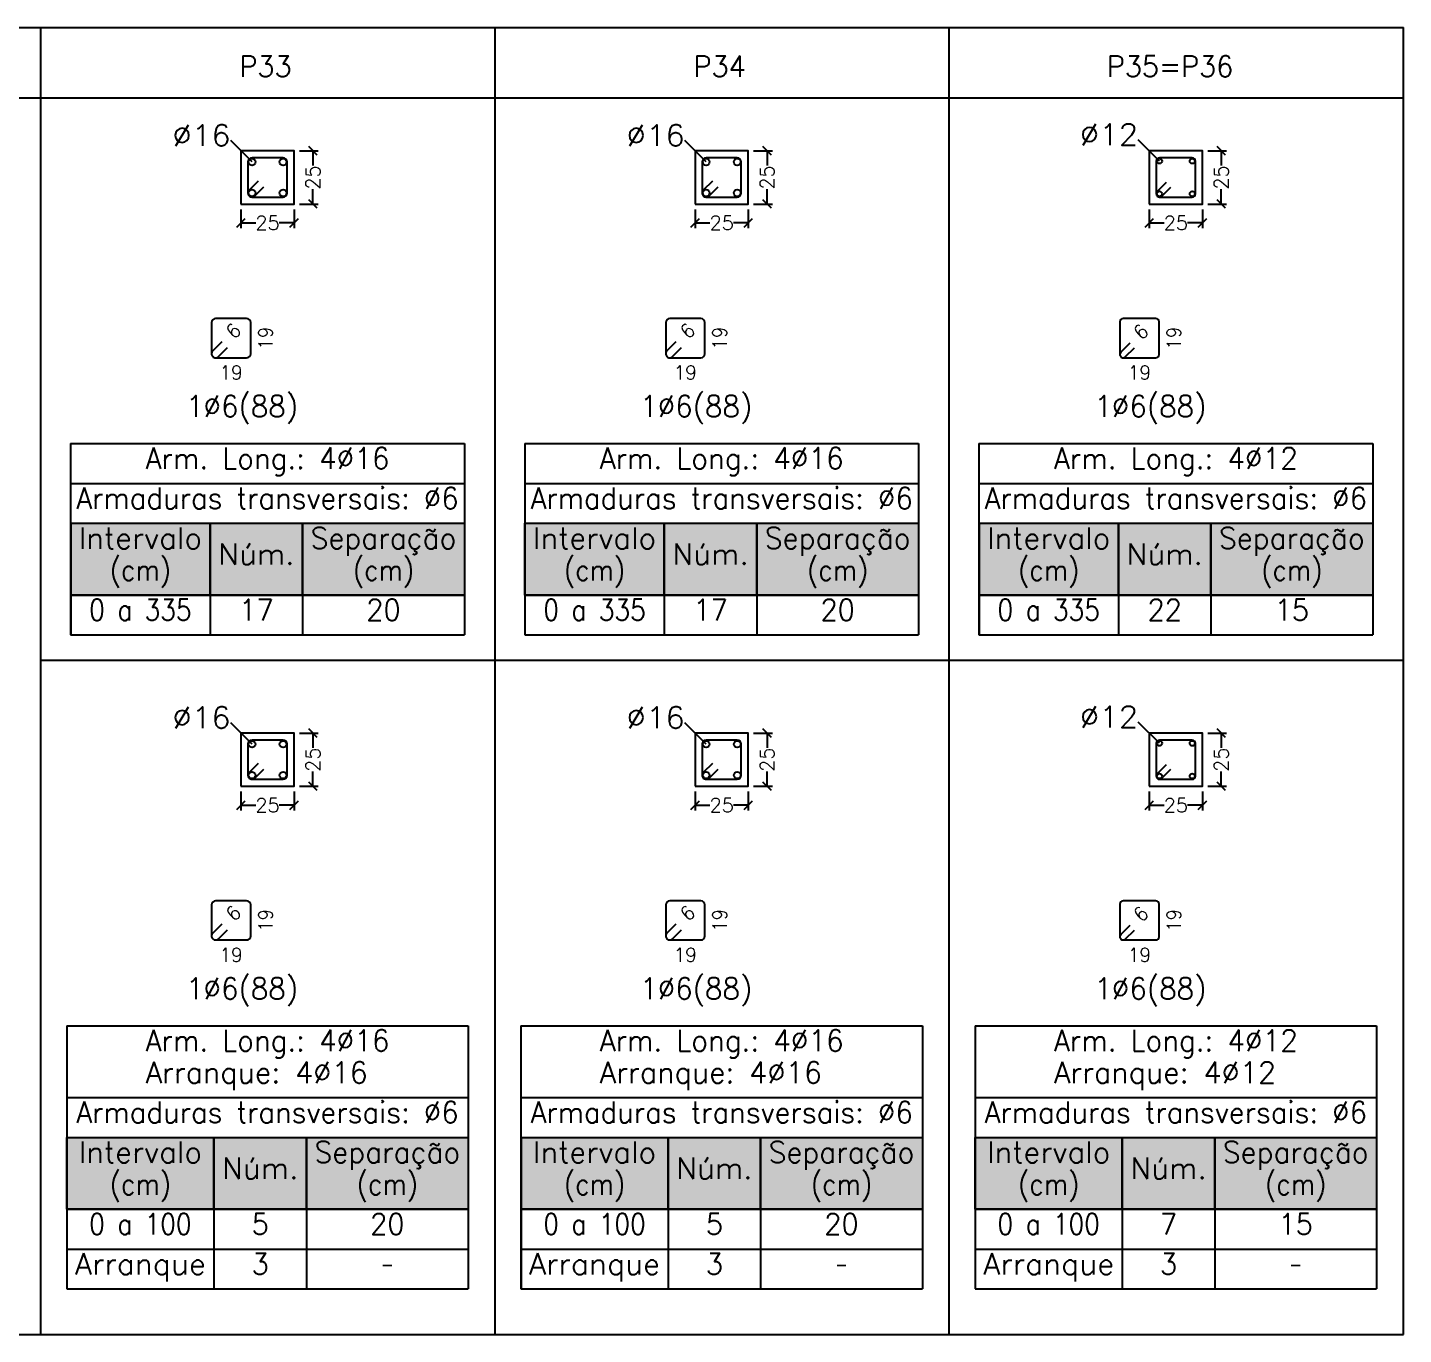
# Model space of a CAD drawing. Header units: inches. Extents: x 0.3 to 21.7, y 0 to 12.3.
# Drawn here: x 8.73 to 21.67, y -0.04 to 12.25 of the extents above; entities that cross this region are included whole.
import ezdxf
from ezdxf.enums import TextEntityAlignment as Align

# ---------------------------------------------------------------- set-up
doc = ezdxf.new("R2010")
doc.units = ezdxf.units.IN
doc.header["$MEASUREMENT"] = 0
doc.layers.add('.pormenores', color=8, linetype='Continuous')
doc.styles.add('CYPETXT_0.2_romans', font='ROMANS__.TTF', dxfattribs={"height": 0.133333})
doc.styles.add('CYPETXT_romans', font='ROMANS__.TTF', dxfattribs={"height": 0.2})
doc.dimstyles.new('cype_oblique', dxfattribs={"dimtxt": 0.18, "dimasz": 0.18, "dimexe": 0.05, "dimexo": 0.05, "dimgap": 0, "dimtad": 0, "dimdec": 4, "dimzin": 0, "dimdsep": 46, "dimtxsty": 'CYPETXT_0.2_romans', "dimblk": 'OBLIQUE', "dimtsz": 0.04, "dimcen": 0.09, "dimadec": 0, "dimazin": 0, "dimtfac": 1, "dimtdec": 4, "dimtofl": 0, "dimtmove": 2, "dimatfit": 3, "dimfxl": 1, "dimtolj": 1, "dimtzin": 0, "dimarcsym": 0})

# ---------------------------------------------------------------- blocks, each defined once
blk = doc.blocks.new('*D60')
at = {"layer": '.pormenores', "color": 0, "lineweight": -2, "transparency": 16777216}
for p, q in [((10.739, 10.542), (10.739, 10.365)), ((11.239, 10.542), (11.239, 10.365)), ((10.699, 10.375), (10.779, 10.455)), ((10.739, 10.415), (10.878, 10.415)), ((11.239, 10.415), (11.099, 10.415)), ((11.199, 10.375), (11.279, 10.455))]:
    blk.add_line(p, q, dxfattribs=at)
at = {"layer": 'Defpoints', "color": 0, "transparency": 16777216}
for p in [(10.739, 10.592), (11.239, 10.592), (11.239, 10.415)]:
    blk.add_point(p, dxfattribs=at)
at = {"layer": '.pormenores', "color": 0, "transparency": 16777216, "insert": (10.989, 10.415), "char_height": 0.1333, "attachment_point": 5, "style": 'CYPETXT_0.2_romans'}
blk.add_mtext('\\A1;25', dxfattribs=at)
blk = doc.blocks.new('_OBLIQUE')
at = {"color": 0, "linetype": 'ByBlock'}
blk.add_line((-0.5, -0.5), (0.5, 0.5), dxfattribs=at)
blk = doc.blocks.new('*D61')
at = {"layer": '.pormenores', "color": 0, "lineweight": -2, "transparency": 16777216}
for p, q in [((11.456, 11.052), (11.376, 11.132)), ((11.289, 11.092), (11.466, 11.092)), ((11.416, 11.092), (11.416, 10.953)), ((11.456, 10.552), (11.376, 10.632)), ((11.416, 10.592), (11.416, 10.731)), ((11.289, 10.592), (11.466, 10.592))]:
    blk.add_line(p, q, dxfattribs=at)
at = {"layer": 'Defpoints', "color": 0, "transparency": 16777216}
for p in [(11.239, 11.092), (11.416, 11.092), (11.239, 10.592)]:
    blk.add_point(p, dxfattribs=at)
at = {"layer": '.pormenores', "color": 0, "transparency": 16777216, "insert": (11.416, 10.842), "char_height": 0.1333, "attachment_point": 5, "rotation": 90, "style": 'CYPETXT_0.2_romans'}
blk.add_mtext('\\A1;25', dxfattribs=at)
blk = doc.blocks.new('*D62')
at = {"layer": '.pormenores', "color": 0, "lineweight": -2, "transparency": 16777216}
for p, q in [((15.009, 10.542), (15.009, 10.365)), ((15.509, 10.542), (15.509, 10.365)), ((14.969, 10.375), (15.049, 10.455)), ((15.009, 10.415), (15.148, 10.415)), ((15.509, 10.415), (15.369, 10.415)), ((15.469, 10.375), (15.549, 10.455))]:
    blk.add_line(p, q, dxfattribs=at)
at = {"layer": 'Defpoints', "color": 0, "transparency": 16777216}
for p in [(15.009, 10.592), (15.509, 10.592), (15.509, 10.415)]:
    blk.add_point(p, dxfattribs=at)
at = {"layer": '.pormenores', "color": 0, "transparency": 16777216, "insert": (15.259, 10.415), "char_height": 0.1333, "attachment_point": 5, "style": 'CYPETXT_0.2_romans'}
blk.add_mtext('\\A1;25', dxfattribs=at)
blk = doc.blocks.new('*D63')
at = {"layer": '.pormenores', "color": 0, "lineweight": -2, "transparency": 16777216}
for p, q in [((15.726, 11.052), (15.646, 11.132)), ((15.559, 11.092), (15.736, 11.092)), ((15.686, 11.092), (15.686, 10.953)), ((15.726, 10.552), (15.646, 10.632)), ((15.686, 10.592), (15.686, 10.731)), ((15.559, 10.592), (15.736, 10.592))]:
    blk.add_line(p, q, dxfattribs=at)
at = {"layer": 'Defpoints', "color": 0, "transparency": 16777216}
for p in [(15.509, 11.092), (15.686, 11.092), (15.509, 10.592)]:
    blk.add_point(p, dxfattribs=at)
at = {"layer": '.pormenores', "color": 0, "transparency": 16777216, "insert": (15.686, 10.842), "char_height": 0.1333, "attachment_point": 5, "rotation": 90, "style": 'CYPETXT_0.2_romans'}
blk.add_mtext('\\A1;25', dxfattribs=at)
blk = doc.blocks.new('*D64')
at = {"layer": '.pormenores', "color": 0, "lineweight": -2, "transparency": 16777216}
for p, q in [((19.279, 10.542), (19.279, 10.365)), ((19.779, 10.542), (19.779, 10.365)), ((19.239, 10.375), (19.319, 10.455)), ((19.279, 10.415), (19.418, 10.415)), ((19.779, 10.415), (19.639, 10.415)), ((19.739, 10.375), (19.819, 10.455))]:
    blk.add_line(p, q, dxfattribs=at)
at = {"layer": 'Defpoints', "color": 0, "transparency": 16777216}
for p in [(19.279, 10.592), (19.779, 10.592), (19.779, 10.415)]:
    blk.add_point(p, dxfattribs=at)
at = {"layer": '.pormenores', "color": 0, "transparency": 16777216, "insert": (19.529, 10.415), "char_height": 0.1333, "attachment_point": 5, "style": 'CYPETXT_0.2_romans'}
blk.add_mtext('\\A1;25', dxfattribs=at)
blk = doc.blocks.new('*D65')
at = {"layer": '.pormenores', "color": 0, "lineweight": -2, "transparency": 16777216}
for p, q in [((19.996, 11.052), (19.916, 11.132)), ((19.829, 11.092), (20.006, 11.092)), ((19.956, 11.092), (19.956, 10.953)), ((19.996, 10.552), (19.916, 10.632)), ((19.956, 10.592), (19.956, 10.731)), ((19.829, 10.592), (20.006, 10.592))]:
    blk.add_line(p, q, dxfattribs=at)
at = {"layer": 'Defpoints', "color": 0, "transparency": 16777216}
for p in [(19.779, 11.092), (19.956, 11.092), (19.779, 10.592)]:
    blk.add_point(p, dxfattribs=at)
at = {"layer": '.pormenores', "color": 0, "transparency": 16777216, "insert": (19.956, 10.842), "char_height": 0.1333, "attachment_point": 5, "rotation": 90, "style": 'CYPETXT_0.2_romans'}
blk.add_mtext('\\A1;25', dxfattribs=at)
blk = doc.blocks.new('*D70')
at = {"layer": '.pormenores', "color": 0, "lineweight": -2, "transparency": 16777216}
for p, q in [((10.739, 5.067), (10.739, 4.89)), ((11.239, 5.067), (11.239, 4.89)), ((10.699, 4.9), (10.779, 4.98)), ((10.739, 4.94), (10.878, 4.94)), ((11.239, 4.94), (11.099, 4.94)), ((11.199, 4.9), (11.279, 4.98))]:
    blk.add_line(p, q, dxfattribs=at)
at = {"layer": 'Defpoints', "color": 0, "transparency": 16777216}
for p in [(10.739, 5.117), (11.239, 5.117), (11.239, 4.94)]:
    blk.add_point(p, dxfattribs=at)
at = {"layer": '.pormenores', "color": 0, "transparency": 16777216, "insert": (10.989, 4.94), "char_height": 0.1333, "attachment_point": 5, "style": 'CYPETXT_0.2_romans'}
blk.add_mtext('\\A1;25', dxfattribs=at)
blk = doc.blocks.new('*D71')
at = {"layer": '.pormenores', "color": 0, "lineweight": -2, "transparency": 16777216}
for p, q in [((11.289, 5.617), (11.466, 5.617)), ((11.456, 5.577), (11.376, 5.657)), ((11.416, 5.617), (11.416, 5.478)), ((11.416, 5.117), (11.416, 5.256)), ((11.289, 5.117), (11.466, 5.117)), ((11.456, 5.077), (11.376, 5.157))]:
    blk.add_line(p, q, dxfattribs=at)
at = {"layer": 'Defpoints', "color": 0, "transparency": 16777216}
for p in [(11.239, 5.617), (11.416, 5.617), (11.239, 5.117)]:
    blk.add_point(p, dxfattribs=at)
at = {"layer": '.pormenores', "color": 0, "transparency": 16777216, "insert": (11.416, 5.367), "char_height": 0.1333, "attachment_point": 5, "rotation": 90, "style": 'CYPETXT_0.2_romans'}
blk.add_mtext('\\A1;25', dxfattribs=at)
blk = doc.blocks.new('*D72')
at = {"layer": '.pormenores', "color": 0, "lineweight": -2, "transparency": 16777216}
for p, q in [((15.009, 5.067), (15.009, 4.89)), ((15.509, 5.067), (15.509, 4.89)), ((14.969, 4.9), (15.049, 4.98)), ((15.009, 4.94), (15.148, 4.94)), ((15.509, 4.94), (15.369, 4.94)), ((15.469, 4.9), (15.549, 4.98))]:
    blk.add_line(p, q, dxfattribs=at)
at = {"layer": 'Defpoints', "color": 0, "transparency": 16777216}
for p in [(15.009, 5.117), (15.509, 5.117), (15.509, 4.94)]:
    blk.add_point(p, dxfattribs=at)
at = {"layer": '.pormenores', "color": 0, "transparency": 16777216, "insert": (15.259, 4.94), "char_height": 0.1333, "attachment_point": 5, "style": 'CYPETXT_0.2_romans'}
blk.add_mtext('\\A1;25', dxfattribs=at)
blk = doc.blocks.new('*D73')
at = {"layer": '.pormenores', "color": 0, "lineweight": -2, "transparency": 16777216}
for p, q in [((15.559, 5.617), (15.736, 5.617)), ((15.726, 5.577), (15.646, 5.657)), ((15.686, 5.617), (15.686, 5.478)), ((15.686, 5.117), (15.686, 5.256)), ((15.559, 5.117), (15.736, 5.117)), ((15.726, 5.077), (15.646, 5.157))]:
    blk.add_line(p, q, dxfattribs=at)
at = {"layer": 'Defpoints', "color": 0, "transparency": 16777216}
for p in [(15.509, 5.617), (15.686, 5.617), (15.509, 5.117)]:
    blk.add_point(p, dxfattribs=at)
at = {"layer": '.pormenores', "color": 0, "transparency": 16777216, "insert": (15.686, 5.367), "char_height": 0.1333, "attachment_point": 5, "rotation": 90, "style": 'CYPETXT_0.2_romans'}
blk.add_mtext('\\A1;25', dxfattribs=at)
blk = doc.blocks.new('*D74')
at = {"layer": '.pormenores', "color": 0, "lineweight": -2, "transparency": 16777216}
for p, q in [((19.279, 5.067), (19.279, 4.89)), ((19.779, 5.067), (19.779, 4.89)), ((19.239, 4.9), (19.319, 4.98)), ((19.279, 4.94), (19.418, 4.94)), ((19.779, 4.94), (19.639, 4.94)), ((19.739, 4.9), (19.819, 4.98))]:
    blk.add_line(p, q, dxfattribs=at)
at = {"layer": 'Defpoints', "color": 0, "transparency": 16777216}
for p in [(19.279, 5.117), (19.779, 5.117), (19.779, 4.94)]:
    blk.add_point(p, dxfattribs=at)
at = {"layer": '.pormenores', "color": 0, "transparency": 16777216, "insert": (19.529, 4.94), "char_height": 0.1333, "attachment_point": 5, "style": 'CYPETXT_0.2_romans'}
blk.add_mtext('\\A1;25', dxfattribs=at)
blk = doc.blocks.new('*D75')
at = {"layer": '.pormenores', "color": 0, "lineweight": -2, "transparency": 16777216}
for p, q in [((19.829, 5.617), (20.006, 5.617)), ((19.996, 5.577), (19.916, 5.657)), ((19.956, 5.617), (19.956, 5.478)), ((19.956, 5.117), (19.956, 5.256)), ((19.829, 5.117), (20.006, 5.117)), ((19.996, 5.077), (19.916, 5.157))]:
    blk.add_line(p, q, dxfattribs=at)
at = {"layer": 'Defpoints', "color": 0, "transparency": 16777216}
for p in [(19.779, 5.617), (19.956, 5.617), (19.779, 5.117)]:
    blk.add_point(p, dxfattribs=at)
at = {"layer": '.pormenores', "color": 0, "transparency": 16777216, "insert": (19.956, 5.367), "char_height": 0.1333, "attachment_point": 5, "rotation": 90, "style": 'CYPETXT_0.2_romans'}
blk.add_mtext('\\A1;25', dxfattribs=at)

msp = doc.modelspace()

# ---------------------------------------------------------------- hatches: boundary and pattern name
at = {"layer": '.pormenores', "true_color": 0xf2f1f0}
for points in [[(9.13801, 7.59025), (10.4489, 7.59025), (10.4489, 6.91521), (9.13801, 6.91521)], [(10.4489, 7.59025), (11.31894, 7.59025), (11.31894, 6.91521), (10.4489, 6.91521)], [(11.31894, 7.59025), (12.83972, 7.59025), (12.83972, 6.91521), (11.31894, 6.91521)], [(13.40801, 7.59025), (14.7189, 7.59025), (14.7189, 6.91521), (13.40801, 6.91521)], [(14.7189, 7.59025), (15.58894, 7.59025), (15.58894, 6.91521), (14.7189, 6.91521)], [(15.58894, 7.59025), (17.10972, 7.59025), (17.10972, 6.91521), (15.58894, 6.91521)], [(17.67801, 7.59025), (18.9889, 7.59025), (18.9889, 6.91521), (17.67801, 6.91521)], [(18.9889, 7.59025), (19.85894, 7.59025), (19.85894, 6.91521), (18.9889, 6.91521)], [(19.85894, 7.59025), (21.37972, 7.59025), (21.37972, 6.91521), (19.85894, 6.91521)], [(9.10203, 1.81536), (10.48489, 1.81536), (10.48489, 1.14032), (9.10203, 1.14032)], [(10.48489, 1.81536), (11.35492, 1.81536), (11.35492, 1.14032), (10.48489, 1.14032)], [(11.35492, 1.81536), (12.8757, 1.81536), (12.8757, 1.14032), (11.35492, 1.14032)], [(13.37203, 1.81536), (14.75489, 1.81536), (14.75489, 1.14032), (13.37203, 1.14032)], [(14.75489, 1.81536), (15.62492, 1.81536), (15.62492, 1.14032), (14.75489, 1.14032)], [(15.62492, 1.81536), (17.1457, 1.81536), (17.1457, 1.14032), (15.62492, 1.14032)], [(17.64203, 1.81536), (19.02489, 1.81536), (19.02489, 1.14032), (17.64203, 1.14032)], [(19.02489, 1.81536), (19.89492, 1.81536), (19.89492, 1.14032), (19.02489, 1.14032)], [(19.89492, 1.81536), (21.4157, 1.81536), (21.4157, 1.14032), (19.89492, 1.14032)]]:
    msp.add_hatch(color=7, dxfattribs=at).paths.add_polyline_path(points, flags=0)

# ---------------------------------------------------------------- linework, layer by layer
at = {"layer": '.pormenores'}
for p, q in [((4.58886, 12.25199), (8.85886, 12.25199)), ((8.85886, 11.59199), (8.85886, 12.25199)), ((8.85886, 12.25199), (13.12886, 12.25199)), ((13.12886, 11.59199), (13.12886, 12.25199)), ((13.12886, 12.25199), (17.39886, 12.25199)), ((17.39886, 11.59199), (17.39886, 12.25199)), ((17.39886, 12.25199), (21.66886, 12.25199)), ((21.66886, 11.59199), (21.66886, 12.25199)), ((4.58886, 11.59199), (8.85886, 11.59199)), ((8.85886, 11.59199), (13.12886, 11.59199)), ((8.85886, 6.30199), (8.85886, 11.59199)), ((8.85886, 11.59199), (13.12886, 11.59199)), ((13.12886, 11.59199), (17.39886, 11.59199)), ((13.12886, 6.30199), (13.12886, 11.59199)), ((13.12886, 11.59199), (17.39886, 11.59199)), ((17.39886, 11.59199), (21.66886, 11.59199)), ((17.39886, 6.30199), (17.39886, 11.59199)), ((17.39886, 11.59199), (21.66886, 11.59199)), ((21.66886, 6.30199), (21.66886, 11.59199)), ((9.13792, 8.34065), (12.8398, 8.34065)), ((9.13792, 8.34065), (9.13792, 6.53996)), ((12.8398, 8.34065), (12.8398, 6.53996)), ((13.40792, 8.34065), (17.1098, 8.34065)), ((13.40792, 8.34065), (13.40792, 6.53996)), ((17.1098, 8.34065), (17.1098, 6.53996)), ((17.67792, 8.34065), (21.3798, 8.34065)), ((17.67792, 8.34065), (17.67792, 6.53996)), ((21.3798, 8.34065), (21.3798, 6.53996)), ((9.13792, 7.9655), (12.8398, 7.9655)), ((13.40792, 7.9655), (17.1098, 7.9655)), ((17.67792, 7.9655), (21.3798, 7.9655)), ((9.13792, 7.59034), (12.8398, 7.59034)), ((9.13801, 7.59025), (12.83972, 7.59025)), ((9.13801, 7.59025), (9.13801, 6.54005)), ((10.4489, 7.59025), (10.4489, 6.54005)), ((11.31894, 7.59025), (11.31894, 6.54005)), ((12.83972, 7.59025), (12.83972, 6.54005)), ((13.40792, 7.59034), (17.1098, 7.59034)), ((13.40801, 7.59025), (17.10972, 7.59025)), ((13.40801, 7.59025), (13.40801, 6.54005)), ((14.7189, 7.59025), (14.7189, 6.54005)), ((15.58894, 7.59025), (15.58894, 6.54005)), ((17.10972, 7.59025), (17.10972, 6.54005)), ((17.67792, 7.59034), (21.3798, 7.59034)), ((17.67801, 7.59025), (21.37972, 7.59025)), ((17.67801, 7.59025), (17.67801, 6.54005)), ((18.9889, 7.59025), (18.9889, 6.54005)), ((19.85894, 7.59025), (19.85894, 6.54005)), ((21.37972, 7.59025), (21.37972, 6.54005)), ((9.13801, 6.91521), (12.83972, 6.91521)), ((13.40801, 6.91521), (17.10972, 6.91521)), ((17.67801, 6.91521), (21.37972, 6.91521)), ((9.13792, 6.53996), (12.8398, 6.53996)), ((9.13801, 6.54005), (12.83972, 6.54005)), ((13.40792, 6.53996), (17.1098, 6.53996)), ((13.40801, 6.54005), (17.10972, 6.54005)), ((17.67792, 6.53996), (21.3798, 6.53996)), ((17.67801, 6.54005), (21.37972, 6.54005)), ((8.85886, -0.03801), (8.85886, 6.30199)), ((8.85886, 6.30199), (13.12886, 6.30199)), ((13.12886, -0.03801), (13.12886, 6.30199)), ((13.12886, 6.30199), (17.39886, 6.30199)), ((17.39886, -0.03801), (17.39886, 6.30199)), ((17.39886, 6.30199), (21.66886, 6.30199)), ((21.66886, -0.03801), (21.66886, 6.30199)), ((9.10194, 2.86565), (12.87579, 2.86565)), ((9.10194, 2.86565), (9.10194, 0.38992)), ((12.87579, 2.86565), (12.87579, 0.38992)), ((13.37194, 2.86565), (17.14579, 2.86565)), ((13.37194, 2.86565), (13.37194, 0.38992)), ((17.14579, 2.86565), (17.14579, 0.38992)), ((17.64194, 2.86565), (21.41579, 2.86565)), ((17.64194, 2.86565), (17.64194, 0.38992)), ((21.41579, 2.86565), (21.41579, 0.38992)), ((9.10194, 2.19061), (12.87579, 2.19061)), ((13.37194, 2.19061), (17.14579, 2.19061)), ((17.64194, 2.19061), (21.41579, 2.19061)), ((9.10194, 1.81545), (12.87579, 1.81545)), ((9.10203, 1.81536), (12.8757, 1.81536)), ((9.10203, 1.81536), (9.10203, 0.39)), ((10.48489, 1.81536), (10.48489, 0.39)), ((11.35492, 1.81536), (11.35492, 0.39)), ((12.8757, 1.81536), (12.8757, 0.39)), ((13.37194, 1.81545), (17.14579, 1.81545)), ((13.37203, 1.81536), (17.1457, 1.81536)), ((13.37203, 1.81536), (13.37203, 0.39)), ((14.75489, 1.81536), (14.75489, 0.39)), ((15.62492, 1.81536), (15.62492, 0.39)), ((17.1457, 1.81536), (17.1457, 0.39)), ((17.64194, 1.81545), (21.41579, 1.81545)), ((17.64203, 1.81536), (21.4157, 1.81536)), ((17.64203, 1.81536), (17.64203, 0.39)), ((19.02489, 1.81536), (19.02489, 0.39)), ((19.89492, 1.81536), (19.89492, 0.39)), ((21.4157, 1.81536), (21.4157, 0.39)), ((9.10203, 1.14032), (12.8757, 1.14032)), ((13.37203, 1.14032), (17.1457, 1.14032)), ((17.64203, 1.14032), (21.4157, 1.14032)), ((9.10203, 0.76516), (12.8757, 0.76516)), ((13.37203, 0.76516), (17.1457, 0.76516)), ((17.64203, 0.76516), (21.4157, 0.76516)), ((9.10194, 0.38992), (12.87579, 0.38992)), ((9.10203, 0.39), (12.8757, 0.39)), ((13.37194, 0.38992), (17.14579, 0.38992)), ((13.37203, 0.39), (17.1457, 0.39)), ((17.64194, 0.38992), (21.41579, 0.38992)), ((17.64203, 0.39), (21.4157, 0.39))]:
    msp.add_line(p, q, dxfattribs=at)
for points in [[(4.58886, 6.30199), (4.58886, 11.59199), (8.85886, 11.59199)], [(10.84286, 10.98799), (10.64286, 11.18799)], [(15.11286, 10.98799), (14.91286, 11.18799)], [(19.37486, 10.99599), (19.17486, 11.19599)], [(10.90085, 10.80771), (10.81599, 10.72286), (10.81212, 10.71832), (10.80901, 10.71324), (10.80672, 10.70773), (10.80533, 10.70193), (10.80486, 10.69599), (10.80559, 10.68857), (10.80776, 10.68145), (10.81127, 10.67488), (10.81599, 10.66912), (10.82175, 10.66439), (10.82832, 10.66088), (10.83545, 10.65872), (10.84286, 10.65799), (11.13486, 10.65799), (11.14941, 10.66088), (11.16173, 10.66912), (11.16997, 10.68145), (11.17286, 10.69599), (11.17286, 10.98799), (11.16997, 11.00253), (11.16173, 11.01486), (11.14941, 11.02309), (11.13486, 11.02599), (10.84286, 11.02599), (10.82832, 11.02309), (10.81599, 11.01486), (10.80776, 11.00253), (10.80486, 10.98799), (10.80486, 10.69599), (10.80559, 10.68857), (10.80776, 10.68145), (10.81127, 10.67488), (10.81599, 10.66912), (10.82175, 10.66439), (10.82832, 10.66088), (10.83545, 10.65872), (10.84286, 10.65799), (10.85028, 10.65872), (10.85741, 10.66088), (10.86398, 10.66439), (10.86973, 10.66912), (10.95459, 10.75397)], [(15.17085, 10.80771), (15.08599, 10.72286), (15.08212, 10.71832), (15.07901, 10.71324), (15.07672, 10.70773), (15.07533, 10.70193), (15.07486, 10.69599), (15.07559, 10.68857), (15.07776, 10.68145), (15.08127, 10.67488), (15.08599, 10.66912), (15.09175, 10.66439), (15.09832, 10.66088), (15.10545, 10.65872), (15.11286, 10.65799), (15.40486, 10.65799), (15.41941, 10.66088), (15.43173, 10.66912), (15.43997, 10.68145), (15.44286, 10.69599), (15.44286, 10.98799), (15.43997, 11.00253), (15.43173, 11.01486), (15.41941, 11.02309), (15.40486, 11.02599), (15.11286, 11.02599), (15.09832, 11.02309), (15.08599, 11.01486), (15.07776, 11.00253), (15.07486, 10.98799), (15.07486, 10.69599), (15.07559, 10.68857), (15.07776, 10.68145), (15.08127, 10.67488), (15.08599, 10.66912), (15.09175, 10.66439), (15.09832, 10.66088), (15.10545, 10.65872), (15.11286, 10.65799), (15.12028, 10.65872), (15.12741, 10.66088), (15.13398, 10.66439), (15.13973, 10.66912), (15.22459, 10.75397)], [(19.4385, 10.79405), (19.35365, 10.7092), (19.34992, 10.70465), (19.34715, 10.69947), (19.34544, 10.69384), (19.34486, 10.68799), (19.34544, 10.68213), (19.34715, 10.67651), (19.34992, 10.67132), (19.35365, 10.66677), (19.3582, 10.66304), (19.36338, 10.66027), (19.36901, 10.65856), (19.37486, 10.65799), (19.68286, 10.65799), (19.69434, 10.66027), (19.70408, 10.66677), (19.71058, 10.67651), (19.71286, 10.68799), (19.71286, 10.99599), (19.71058, 11.00747), (19.70408, 11.0172), (19.69434, 11.0237), (19.68286, 11.02599), (19.37486, 11.02599), (19.36338, 11.0237), (19.35365, 11.0172), (19.34715, 11.00747), (19.34486, 10.99599), (19.34486, 10.68799), (19.34544, 10.68213), (19.34715, 10.67651), (19.34992, 10.67132), (19.35365, 10.66677), (19.3582, 10.66304), (19.36338, 10.66027), (19.36901, 10.65856), (19.37486, 10.65799), (19.38072, 10.65856), (19.38634, 10.66027), (19.39153, 10.66304), (19.39608, 10.66677), (19.48093, 10.75163)], [(10.55835, 9.29638), (10.47349, 9.21152), (10.46962, 9.20699), (10.46651, 9.20191), (10.46422, 9.1964), (10.46283, 9.1906), (10.46236, 9.18465), (10.46309, 9.17724), (10.46526, 9.17011), (10.46877, 9.16354), (10.47349, 9.15778), (10.47925, 9.15306), (10.48582, 9.14955), (10.49295, 9.14738), (10.50036, 9.14665), (10.79236, 9.14665), (10.80691, 9.14955), (10.81923, 9.15778), (10.82747, 9.17011), (10.83036, 9.18465), (10.83036, 9.47665), (10.82747, 9.4912), (10.81923, 9.50352), (10.80691, 9.51176), (10.79236, 9.51465), (10.50036, 9.51465), (10.48582, 9.51176), (10.47349, 9.50352), (10.46526, 9.4912), (10.46236, 9.47665), (10.46236, 9.18465), (10.46309, 9.17724), (10.46526, 9.17011), (10.46877, 9.16354), (10.47349, 9.15778), (10.47925, 9.15306), (10.48582, 9.14955), (10.49295, 9.14738), (10.50036, 9.14665), (10.50778, 9.14738), (10.51491, 9.14955), (10.52148, 9.15306), (10.52723, 9.15778), (10.61209, 9.24264)], [(14.82835, 9.29638), (14.74349, 9.21152), (14.73962, 9.20699), (14.73651, 9.20191), (14.73422, 9.1964), (14.73283, 9.1906), (14.73236, 9.18465), (14.73309, 9.17724), (14.73526, 9.17011), (14.73877, 9.16354), (14.74349, 9.15778), (14.74925, 9.15306), (14.75582, 9.14955), (14.76295, 9.14738), (14.77036, 9.14665), (15.06236, 9.14665), (15.07691, 9.14955), (15.08923, 9.15778), (15.09747, 9.17011), (15.10036, 9.18465), (15.10036, 9.47665), (15.09747, 9.4912), (15.08923, 9.50352), (15.07691, 9.51176), (15.06236, 9.51465), (14.77036, 9.51465), (14.75582, 9.51176), (14.74349, 9.50352), (14.73526, 9.4912), (14.73236, 9.47665), (14.73236, 9.18465), (14.73309, 9.17724), (14.73526, 9.17011), (14.73877, 9.16354), (14.74349, 9.15778), (14.74925, 9.15306), (14.75582, 9.14955), (14.76295, 9.14738), (14.77036, 9.14665), (14.77778, 9.14738), (14.78491, 9.14955), (14.79148, 9.15306), (14.79723, 9.15778), (14.88209, 9.24264)], [(19.096, 9.28272), (19.01115, 9.19787), (19.00742, 9.19332), (19.00465, 9.18813), (19.00294, 9.18251), (19.00236, 9.17665), (19.00294, 9.1708), (19.00465, 9.16517), (19.00742, 9.15999), (19.01115, 9.15544), (19.0157, 9.15171), (19.02088, 9.14894), (19.02651, 9.14723), (19.03236, 9.14665), (19.34036, 9.14665), (19.35184, 9.14894), (19.36158, 9.15544), (19.36808, 9.16517), (19.37036, 9.17665), (19.37036, 9.48465), (19.36808, 9.49613), (19.36158, 9.50587), (19.35184, 9.51237), (19.34036, 9.51465), (19.03236, 9.51465), (19.02088, 9.51237), (19.01115, 9.50587), (19.00465, 9.49613), (19.00236, 9.48465), (19.00236, 9.17665), (19.00294, 9.1708), (19.00465, 9.16517), (19.00742, 9.15999), (19.01115, 9.15544), (19.0157, 9.15171), (19.02088, 9.14894), (19.02651, 9.14723), (19.03236, 9.14665), (19.03822, 9.14723), (19.04384, 9.14894), (19.04903, 9.15171), (19.05358, 9.15544), (19.13843, 9.24029)], [(10.84286, 5.51299), (10.64286, 5.71299)], [(15.11286, 5.51299), (14.91286, 5.71299)], [(19.37486, 5.52099), (19.17486, 5.72099)], [(10.90085, 5.33271), (10.81599, 5.24786), (10.81212, 5.24332), (10.80901, 5.23824), (10.80672, 5.23273), (10.80533, 5.22693), (10.80486, 5.22099), (10.80559, 5.21357), (10.80776, 5.20645), (10.81127, 5.19988), (10.81599, 5.19412), (10.82175, 5.18939), (10.82832, 5.18588), (10.83545, 5.18372), (10.84286, 5.18299), (11.13486, 5.18299), (11.14941, 5.18588), (11.16173, 5.19412), (11.16997, 5.20645), (11.17286, 5.22099), (11.17286, 5.51299), (11.16997, 5.52753), (11.16173, 5.53986), (11.14941, 5.54809), (11.13486, 5.55099), (10.84286, 5.55099), (10.82832, 5.54809), (10.81599, 5.53986), (10.80776, 5.52753), (10.80486, 5.51299), (10.80486, 5.22099), (10.80559, 5.21357), (10.80776, 5.20645), (10.81127, 5.19988), (10.81599, 5.19412), (10.82175, 5.18939), (10.82832, 5.18588), (10.83545, 5.18372), (10.84286, 5.18299), (10.85028, 5.18372), (10.85741, 5.18588), (10.86398, 5.18939), (10.86973, 5.19412), (10.95459, 5.27897)], [(15.17085, 5.33271), (15.08599, 5.24786), (15.08212, 5.24332), (15.07901, 5.23824), (15.07672, 5.23273), (15.07533, 5.22693), (15.07486, 5.22099), (15.07559, 5.21357), (15.07776, 5.20645), (15.08127, 5.19988), (15.08599, 5.19412), (15.09175, 5.18939), (15.09832, 5.18588), (15.10545, 5.18372), (15.11286, 5.18299), (15.40486, 5.18299), (15.41941, 5.18588), (15.43173, 5.19412), (15.43997, 5.20645), (15.44286, 5.22099), (15.44286, 5.51299), (15.43997, 5.52753), (15.43173, 5.53986), (15.41941, 5.54809), (15.40486, 5.55099), (15.11286, 5.55099), (15.09832, 5.54809), (15.08599, 5.53986), (15.07776, 5.52753), (15.07486, 5.51299), (15.07486, 5.22099), (15.07559, 5.21357), (15.07776, 5.20645), (15.08127, 5.19988), (15.08599, 5.19412), (15.09175, 5.18939), (15.09832, 5.18588), (15.10545, 5.18372), (15.11286, 5.18299), (15.12028, 5.18372), (15.12741, 5.18588), (15.13398, 5.18939), (15.13973, 5.19412), (15.22459, 5.27897)], [(19.4385, 5.31905), (19.35365, 5.2342), (19.34992, 5.22965), (19.34715, 5.22447), (19.34544, 5.21884), (19.34486, 5.21299), (19.34544, 5.20713), (19.34715, 5.20151), (19.34992, 5.19632), (19.35365, 5.19177), (19.3582, 5.18804), (19.36338, 5.18527), (19.36901, 5.18356), (19.37486, 5.18299), (19.68286, 5.18299), (19.69434, 5.18527), (19.70408, 5.19177), (19.71058, 5.20151), (19.71286, 5.21299), (19.71286, 5.52099), (19.71058, 5.53247), (19.70408, 5.5422), (19.69434, 5.5487), (19.68286, 5.55099), (19.37486, 5.55099), (19.36338, 5.5487), (19.35365, 5.5422), (19.34715, 5.53247), (19.34486, 5.52099), (19.34486, 5.21299), (19.34544, 5.20713), (19.34715, 5.20151), (19.34992, 5.19632), (19.35365, 5.19177), (19.3582, 5.18804), (19.36338, 5.18527), (19.36901, 5.18356), (19.37486, 5.18299), (19.38072, 5.18356), (19.38634, 5.18527), (19.39153, 5.18804), (19.39608, 5.19177), (19.48093, 5.27663)], [(10.55835, 3.82138), (10.47349, 3.73652), (10.46962, 3.73199), (10.46651, 3.72691), (10.46422, 3.7214), (10.46283, 3.7156), (10.46236, 3.70965), (10.46309, 3.70224), (10.46526, 3.69511), (10.46877, 3.68854), (10.47349, 3.68278), (10.47925, 3.67806), (10.48582, 3.67455), (10.49295, 3.67238), (10.50036, 3.67165), (10.79236, 3.67165), (10.80691, 3.67455), (10.81923, 3.68278), (10.82747, 3.69511), (10.83036, 3.70965), (10.83036, 4.00165), (10.82747, 4.0162), (10.81923, 4.02852), (10.80691, 4.03676), (10.79236, 4.03965), (10.50036, 4.03965), (10.48582, 4.03676), (10.47349, 4.02852), (10.46526, 4.0162), (10.46236, 4.00165), (10.46236, 3.70965), (10.46309, 3.70224), (10.46526, 3.69511), (10.46877, 3.68854), (10.47349, 3.68278), (10.47925, 3.67806), (10.48582, 3.67455), (10.49295, 3.67238), (10.50036, 3.67165), (10.50778, 3.67238), (10.51491, 3.67455), (10.52148, 3.67806), (10.52723, 3.68278), (10.61209, 3.76764)], [(14.82835, 3.82138), (14.74349, 3.73652), (14.73962, 3.73199), (14.73651, 3.72691), (14.73422, 3.7214), (14.73283, 3.7156), (14.73236, 3.70965), (14.73309, 3.70224), (14.73526, 3.69511), (14.73877, 3.68854), (14.74349, 3.68278), (14.74925, 3.67806), (14.75582, 3.67455), (14.76295, 3.67238), (14.77036, 3.67165), (15.06236, 3.67165), (15.07691, 3.67455), (15.08923, 3.68278), (15.09747, 3.69511), (15.10036, 3.70965), (15.10036, 4.00165), (15.09747, 4.0162), (15.08923, 4.02852), (15.07691, 4.03676), (15.06236, 4.03965), (14.77036, 4.03965), (14.75582, 4.03676), (14.74349, 4.02852), (14.73526, 4.0162), (14.73236, 4.00165), (14.73236, 3.70965), (14.73309, 3.70224), (14.73526, 3.69511), (14.73877, 3.68854), (14.74349, 3.68278), (14.74925, 3.67806), (14.75582, 3.67455), (14.76295, 3.67238), (14.77036, 3.67165), (14.77778, 3.67238), (14.78491, 3.67455), (14.79148, 3.67806), (14.79723, 3.68278), (14.88209, 3.76764)], [(19.096, 3.80772), (19.01115, 3.72287), (19.00742, 3.71832), (19.00465, 3.71313), (19.00294, 3.70751), (19.00236, 3.70165), (19.00294, 3.6958), (19.00465, 3.69017), (19.00742, 3.68499), (19.01115, 3.68044), (19.0157, 3.67671), (19.02088, 3.67394), (19.02651, 3.67223), (19.03236, 3.67165), (19.34036, 3.67165), (19.35184, 3.67394), (19.36158, 3.68044), (19.36808, 3.69017), (19.37036, 3.70165), (19.37036, 4.00965), (19.36808, 4.02113), (19.36158, 4.03087), (19.35184, 4.03737), (19.34036, 4.03965), (19.03236, 4.03965), (19.02088, 4.03737), (19.01115, 4.03087), (19.00465, 4.02113), (19.00236, 4.00965), (19.00236, 3.70165), (19.00294, 3.6958), (19.00465, 3.69017), (19.00742, 3.68499), (19.01115, 3.68044), (19.0157, 3.67671), (19.02088, 3.67394), (19.02651, 3.67223), (19.03236, 3.67165), (19.03822, 3.67223), (19.04384, 3.67394), (19.04903, 3.67671), (19.05358, 3.68044), (19.13843, 3.76529)], [(0.31886, -0.03801), (4.58886, -0.03801), (8.85886, -0.03801), (13.12886, -0.03801), (17.39886, -0.03801), (21.66886, -0.03801)]]:
    msp.add_lwpolyline(points, dxfattribs=at)
for points in [[(10.73886, 10.59199), (11.23886, 10.59199), (11.23886, 11.09199), (10.73886, 11.09199), (10.73886, 10.59199)], [(15.00886, 10.59199), (15.50886, 10.59199), (15.50886, 11.09199), (15.00886, 11.09199), (15.00886, 10.59199)], [(19.27886, 10.59199), (19.77886, 10.59199), (19.77886, 11.09199), (19.27886, 11.09199), (19.27886, 10.59199)], [(10.73886, 5.11699), (11.23886, 5.11699), (11.23886, 5.61699), (10.73886, 5.61699), (10.73886, 5.11699)], [(15.00886, 5.11699), (15.50886, 5.11699), (15.50886, 5.61699), (15.00886, 5.61699), (15.00886, 5.11699)], [(19.27886, 5.11699), (19.77886, 5.11699), (19.77886, 5.61699), (19.27886, 5.61699), (19.27886, 5.11699)]]:
    msp.add_lwpolyline(points, close=True, dxfattribs=at)
at = {"layer": '.pormenores', "color": 7, "true_color": 0xf2f1f0}
for points in [[(9.13801, 7.59025), (10.4489, 7.59025), (10.4489, 6.91521), (9.13801, 6.91521)], [(10.4489, 7.59025), (11.31894, 7.59025), (11.31894, 6.91521), (10.4489, 6.91521)], [(11.31894, 7.59025), (12.83972, 7.59025), (12.83972, 6.91521), (11.31894, 6.91521)], [(13.40801, 7.59025), (14.7189, 7.59025), (14.7189, 6.91521), (13.40801, 6.91521)], [(14.7189, 7.59025), (15.58894, 7.59025), (15.58894, 6.91521), (14.7189, 6.91521)], [(15.58894, 7.59025), (17.10972, 7.59025), (17.10972, 6.91521), (15.58894, 6.91521)], [(17.67801, 7.59025), (18.9889, 7.59025), (18.9889, 6.91521), (17.67801, 6.91521)], [(18.9889, 7.59025), (19.85894, 7.59025), (19.85894, 6.91521), (18.9889, 6.91521)], [(19.85894, 7.59025), (21.37972, 7.59025), (21.37972, 6.91521), (19.85894, 6.91521)], [(9.10203, 1.81536), (10.48489, 1.81536), (10.48489, 1.14032), (9.10203, 1.14032)], [(10.48489, 1.81536), (11.35492, 1.81536), (11.35492, 1.14032), (10.48489, 1.14032)], [(11.35492, 1.81536), (12.8757, 1.81536), (12.8757, 1.14032), (11.35492, 1.14032)], [(13.37203, 1.81536), (14.75489, 1.81536), (14.75489, 1.14032), (13.37203, 1.14032)], [(14.75489, 1.81536), (15.62492, 1.81536), (15.62492, 1.14032), (14.75489, 1.14032)], [(15.62492, 1.81536), (17.1457, 1.81536), (17.1457, 1.14032), (15.62492, 1.14032)], [(17.64203, 1.81536), (19.02489, 1.81536), (19.02489, 1.14032), (17.64203, 1.14032)], [(19.02489, 1.81536), (19.89492, 1.81536), (19.89492, 1.14032), (19.02489, 1.14032)], [(19.89492, 1.81536), (21.4157, 1.81536), (21.4157, 1.14032), (19.89492, 1.14032)]]:
    msp.add_lwpolyline(points, close=True, dxfattribs=at)
at = {"layer": '.pormenores'}
for centre, radius in [((10.84286, 10.98799), 0.032), ((11.13486, 10.98799), 0.032), ((15.11286, 10.98799), 0.032), ((15.40486, 10.98799), 0.032), ((19.37486, 10.99599), 0.024), ((19.68286, 10.99599), 0.024), ((10.84286, 10.69599), 0.032), ((11.13486, 10.69599), 0.032), ((15.11286, 10.69599), 0.032), ((15.40486, 10.69599), 0.032), ((19.37486, 10.68799), 0.024), ((19.68286, 10.68799), 0.024), ((10.84286, 5.51299), 0.032), ((11.13486, 5.51299), 0.032), ((15.11286, 5.51299), 0.032), ((15.40486, 5.51299), 0.032), ((19.37486, 5.52099), 0.024), ((19.68286, 5.52099), 0.024), ((10.84286, 5.22099), 0.032), ((11.13486, 5.22099), 0.032), ((15.11286, 5.22099), 0.032), ((15.40486, 5.22099), 0.032), ((19.37486, 5.21299), 0.024), ((19.68286, 5.21299), 0.024)]:
    msp.add_circle(centre, radius, dxfattribs=at)

# ---------------------------------------------------------------- texts
at = {"layer": '.pormenores', "style": 'CYPETXT_romans'}
for s, height, width, p, p2 in [('P33', 0.2, 0.837611, (10.72326, 11.78699), (11.21526, 11.78699)), ('P34', 0.2, 0.837611, (14.99326, 11.78699), (15.48526, 11.78699)), ('P35=P36', 0.2, 0.834319, (18.88046, 11.78699), (20.06846, 11.78699)), ('%%c16', 0.2, 0.96554, (10.09386, 11.13799), (10.64286, 11.13799)), ('%%c16', 0.2, 0.96554, (14.36386, 11.13799), (14.91286, 11.13799)), ('%%c12', 0.2, 0.96554, (18.62586, 11.14599), (19.17486, 11.14599)), ('19', 0.133333, 0.840941, (10.53836, 8.94065), (10.75436, 8.94065)), ('19', 0.133333, 0.840941, (14.80836, 8.94065), (15.02436, 8.94065)), ('19', 0.133333, 0.840941, (19.07836, 8.94065), (19.29436, 8.94065)), ('1%%c6(88)', 0.2, 0.858786, (10.22286, 8.59065), (11.27586, 8.59065)), ('1%%c6(88)', 0.2, 0.858786, (14.49286, 8.59065), (15.54586, 8.59065)), ('1%%c6(88)', 0.2, 0.858786, (18.76286, 8.59065), (19.81586, 8.59065)), ('Arm. Long.: 4%%c16', 0.2, 0.833143, (9.84184, 8.10148), (12.136, 8.10148)), ('Arm. Long.: 4%%c16', 0.2, 0.833143, (14.11184, 8.10148), (16.406, 8.10148)), ('Arm. Long.: 4%%c12', 0.2, 0.833143, (18.38184, 8.10148), (20.676, 8.10148)), ('Armaduras transversais: %%c6', 0.2, 0.83363, (9.19101, 7.72632), (12.78668, 7.72632)), ('Armaduras transversais: %%c6', 0.2, 0.83363, (13.46101, 7.72632), (17.05668, 7.72632)), ('Armaduras transversais: %%c6', 0.2, 0.83363, (17.73101, 7.72632), (21.32668, 7.72632)), ('Intervalo', 0.2, 0.905098, (9.21319, 7.35108), (10.37376, 7.35108)), ('Separação', 0.2, 0.865372, (11.39412, 7.35108), (12.76462, 7.35108)), ('Intervalo', 0.2, 0.905098, (13.48319, 7.35108), (14.64376, 7.35108)), ('Separação', 0.2, 0.865372, (15.66412, 7.35108), (17.03462, 7.35108)), ('Intervalo', 0.2, 0.905098, (17.75319, 7.35108), (18.91376, 7.35108)), ('Separação', 0.2, 0.865372, (19.93412, 7.35108), (21.30462, 7.35108)), ('Núm.', 0.2, 0.922395, (10.52409, 7.20113), (11.24382, 7.20113)), ('Núm.', 0.2, 0.922395, (14.79409, 7.20113), (15.51382, 7.20113)), ('Núm.', 0.2, 0.922395, (19.06409, 7.20113), (19.78382, 7.20113)), ('(cm)', 0.2, 0.78554, (9.50555, 7.05119), (10.08133, 7.05119)), ('(cm)', 0.2, 0.78554, (11.79146, 7.05119), (12.36725, 7.05119)), ('(cm)', 0.2, 0.78554, (13.77555, 7.05119), (14.35133, 7.05119)), ('(cm)', 0.2, 0.78554, (16.06146, 7.05119), (16.63725, 7.05119)), ('(cm)', 0.2, 0.78554, (18.04555, 7.05119), (18.62133, 7.05119)), ('(cm)', 0.2, 0.78554, (20.33146, 7.05119), (20.90725, 7.05119)), ('0 a 335', 0.2, 0.708827, (9.31217, 6.67603), (10.27481, 6.67603)), ('17', 0.2, 0.840631, (10.72204, 6.67603), (11.04592, 6.67603)), ('20', 0.2, 0.840631, (11.91745, 6.67603), (12.24133, 6.67603)), ('0 a 335', 0.2, 0.708827, (13.58217, 6.67603), (14.54481, 6.67603)), ('17', 0.2, 0.840631, (14.99204, 6.67603), (15.31592, 6.67603)), ('20', 0.2, 0.840631, (16.18745, 6.67603), (16.51133, 6.67603)), ('0 a 335', 0.2, 0.708827, (17.85217, 6.67603), (18.81481, 6.67603)), ('22', 0.2, 0.840631, (19.26204, 6.67603), (19.58592, 6.67603)), ('15', 0.2, 0.840631, (20.45745, 6.67603), (20.78133, 6.67603)), ('%%c16', 0.2, 0.96554, (10.09386, 5.66299), (10.64286, 5.66299)), ('%%c16', 0.2, 0.96554, (14.36386, 5.66299), (14.91286, 5.66299)), ('%%c12', 0.2, 0.96554, (18.62586, 5.67099), (19.17486, 5.67099)), ('19', 0.133333, 0.840941, (10.53836, 3.46565), (10.75436, 3.46565)), ('19', 0.133333, 0.840941, (14.80836, 3.46565), (15.02436, 3.46565)), ('19', 0.133333, 0.840941, (19.07836, 3.46565), (19.29436, 3.46565)), ('1%%c6(88)', 0.2, 0.858786, (10.22286, 3.11565), (11.27586, 3.11565)), ('1%%c6(88)', 0.2, 0.858786, (14.49286, 3.11565), (15.54586, 3.11565)), ('1%%c6(88)', 0.2, 0.858786, (18.76286, 3.11565), (19.81586, 3.11565)), ('Arm. Long.: 4%%c16', 0.2, 0.833143, (9.84184, 2.62648), (12.136, 2.62648)), ('Arm. Long.: 4%%c16', 0.2, 0.833143, (14.11184, 2.62648), (16.406, 2.62648)), ('Arm. Long.: 4%%c12', 0.2, 0.833143, (18.38184, 2.62648), (20.676, 2.62648)), ('Arranque: 4%%c16', 0.2, 0.872218, (9.84184, 2.32659), (11.93207, 2.32659)), ('Arranque: 4%%c16', 0.2, 0.872218, (14.11184, 2.32659), (16.20207, 2.32659)), ('Arranque: 4%%c12', 0.2, 0.872218, (18.38184, 2.32659), (20.47207, 2.32659)), ('Armaduras transversais: %%c6', 0.2, 0.83363, (9.19101, 1.95143), (12.78668, 1.95143)), ('Armaduras transversais: %%c6', 0.2, 0.83363, (13.46101, 1.95143), (17.05668, 1.95143)), ('Armaduras transversais: %%c6', 0.2, 0.83363, (17.73101, 1.95143), (21.32668, 1.95143)), ('Intervalo', 0.2, 0.905098, (9.21319, 1.57619), (10.37376, 1.57619)), ('Separação', 0.2, 0.865372, (11.4301, 1.57619), (12.8006, 1.57619)), ('Intervalo', 0.2, 0.905098, (13.48319, 1.57619), (14.64376, 1.57619)), ('Separação', 0.2, 0.865372, (15.7001, 1.57619), (17.0706, 1.57619)), ('Intervalo', 0.2, 0.905098, (17.75319, 1.57619), (18.91376, 1.57619)), ('Separação', 0.2, 0.865372, (19.9701, 1.57619), (21.3406, 1.57619)), ('Núm.', 0.2, 0.922395, (10.56007, 1.42624), (11.2798, 1.42624)), ('Núm.', 0.2, 0.922395, (14.83007, 1.42624), (15.5498, 1.42624)), ('Núm.', 0.2, 0.922395, (19.10007, 1.42624), (19.8198, 1.42624)), ('(cm)', 0.2, 0.78554, (9.50555, 1.2763), (10.08133, 1.2763)), ('(cm)', 0.2, 0.78554, (11.82745, 1.2763), (12.40323, 1.2763)), ('(cm)', 0.2, 0.78554, (13.77555, 1.2763), (14.35133, 1.2763)), ('(cm)', 0.2, 0.78554, (16.09745, 1.2763), (16.67323, 1.2763)), ('(cm)', 0.2, 0.78554, (18.04555, 1.2763), (18.62133, 1.2763)), ('(cm)', 0.2, 0.78554, (20.36745, 1.2763), (20.94323, 1.2763)), ('0 a 100', 0.2, 0.708827, (9.31217, 0.90114), (10.27481, 0.90114)), ('5', 0.2, 0.840631, (10.83896, 0.90114), (11.0009, 0.90114)), ('20', 0.2, 0.840631, (11.95343, 0.90114), (12.27731, 0.90114)), ('0 a 100', 0.2, 0.708827, (13.58217, 0.90114), (14.54481, 0.90114)), ('5', 0.2, 0.840631, (15.10896, 0.90114), (15.2709, 0.90114)), ('20', 0.2, 0.840631, (16.22343, 0.90114), (16.54731, 0.90114)), ('0 a 100', 0.2, 0.708827, (17.85217, 0.90114), (18.81481, 0.90114)), ('7', 0.2, 0.840631, (19.37896, 0.90114), (19.5409, 0.90114)), ('15', 0.2, 0.840631, (20.49343, 0.90114), (20.81731, 0.90114)), ('Arranque', 0.2, 0.923559, (9.17721, 0.52598), (10.40975, 0.52598)), ('3', 0.2, 0.840631, (10.83896, 0.52598), (11.0009, 0.52598)), ('Arranque', 0.2, 0.923559, (13.44721, 0.52598), (14.67975, 0.52598)), ('3', 0.2, 0.840631, (15.10896, 0.52598), (15.2709, 0.52598)), ('Arranque', 0.2, 0.923559, (17.71721, 0.52598), (18.94975, 0.52598)), ('3', 0.2, 0.840631, (19.37896, 0.52598), (19.5409, 0.52598)), ('-', 0.2, 0.481468, (12.05537, 0.52598), (12.17532, 0.52598)), ('-', 0.2, 0.481468, (16.32537, 0.52598), (16.44532, 0.52598)), ('-', 0.2, 0.481468, (20.59537, 0.52598), (20.71532, 0.52598))]:
    msp.add_text(s, height=height, dxfattribs=dict(at, width=width)).set_placement(p, p2, align=Align.FIT)
at = {"layer": '.pormenores', "style": 'CYPETXT_romans', "width": 0.840941}
for s, height, rotation, p, p2 in [('6', 0.13333, 45, (10.67667, 9.31382), (10.75304, 9.39019)), ('6', 0.13333, 45, (14.94667, 9.31382), (15.02304, 9.39019)), ('6', 0.13333, 45, (19.20867, 9.30582), (19.28504, 9.38219)), ('19', 0.133333, 90, (11.03636, 9.22265), (11.03636, 9.43865)), ('19', 0.133333, 90, (15.30636, 9.22265), (15.30636, 9.43865)), ('19', 0.133333, 90, (19.57636, 9.22265), (19.57636, 9.43865)), ('6', 0.13333, 45, (10.67667, 3.83882), (10.75304, 3.91519)), ('19', 0.133333, 90, (11.03636, 3.74765), (11.03636, 3.96365)), ('6', 0.13333, 45, (14.94667, 3.83882), (15.02304, 3.91519)), ('19', 0.133333, 90, (15.30636, 3.74765), (15.30636, 3.96365)), ('6', 0.13333, 45, (19.20867, 3.83082), (19.28504, 3.90719)), ('19', 0.133333, 90, (19.57636, 3.74765), (19.57636, 3.96365))]:
    msp.add_text(s, height=height, rotation=rotation, dxfattribs=at).set_placement(p, p2, align=Align.FIT)

# ---------------------------------------------------------------- dimensions: what is measured, and where the dimension line sits
at = {"layer": '.pormenores'}
for p1, p2, picture, middle in [((11.23886, 10.59199), (11.23886, 11.09199), '*D61', (11.4162, 10.84199)), ((15.50886, 10.59199), (15.50886, 11.09199), '*D63', (15.6862, 10.84199)), ((19.77886, 10.59199), (19.77886, 11.09199), '*D65', (19.9562, 10.84199)), ((10.73886, 10.59199), (11.23886, 10.59199), '*D60', (10.98886, 10.41465)), ((15.00886, 10.59199), (15.50886, 10.59199), '*D62', (15.25886, 10.41465)), ((19.27886, 10.59199), (19.77886, 10.59199), '*D64', (19.52886, 10.41465)), ((11.23886, 5.11699), (11.23886, 5.61699), '*D71', (11.4162, 5.36699)), ((15.50886, 5.11699), (15.50886, 5.61699), '*D73', (15.6862, 5.36699)), ((19.77886, 5.11699), (19.77886, 5.61699), '*D75', (19.9562, 5.36699)), ((10.73886, 5.11699), (11.23886, 5.11699), '*D70', (10.98886, 4.93965)), ((15.00886, 5.11699), (15.50886, 5.11699), '*D72', (15.25886, 4.93965)), ((19.27886, 5.11699), (19.77886, 5.11699), '*D74', (19.52886, 4.93965))]:
    dim = msp.add_aligned_dim(p1=p1, p2=p2, distance=-0.17733, text='25', dimstyle='cype_oblique', dxfattribs=at)
    dim.commit()
    dim.dimension.update_dxf_attribs({"geometry": picture, "text_midpoint": middle})

doc.saveas('drawing.dxf')
